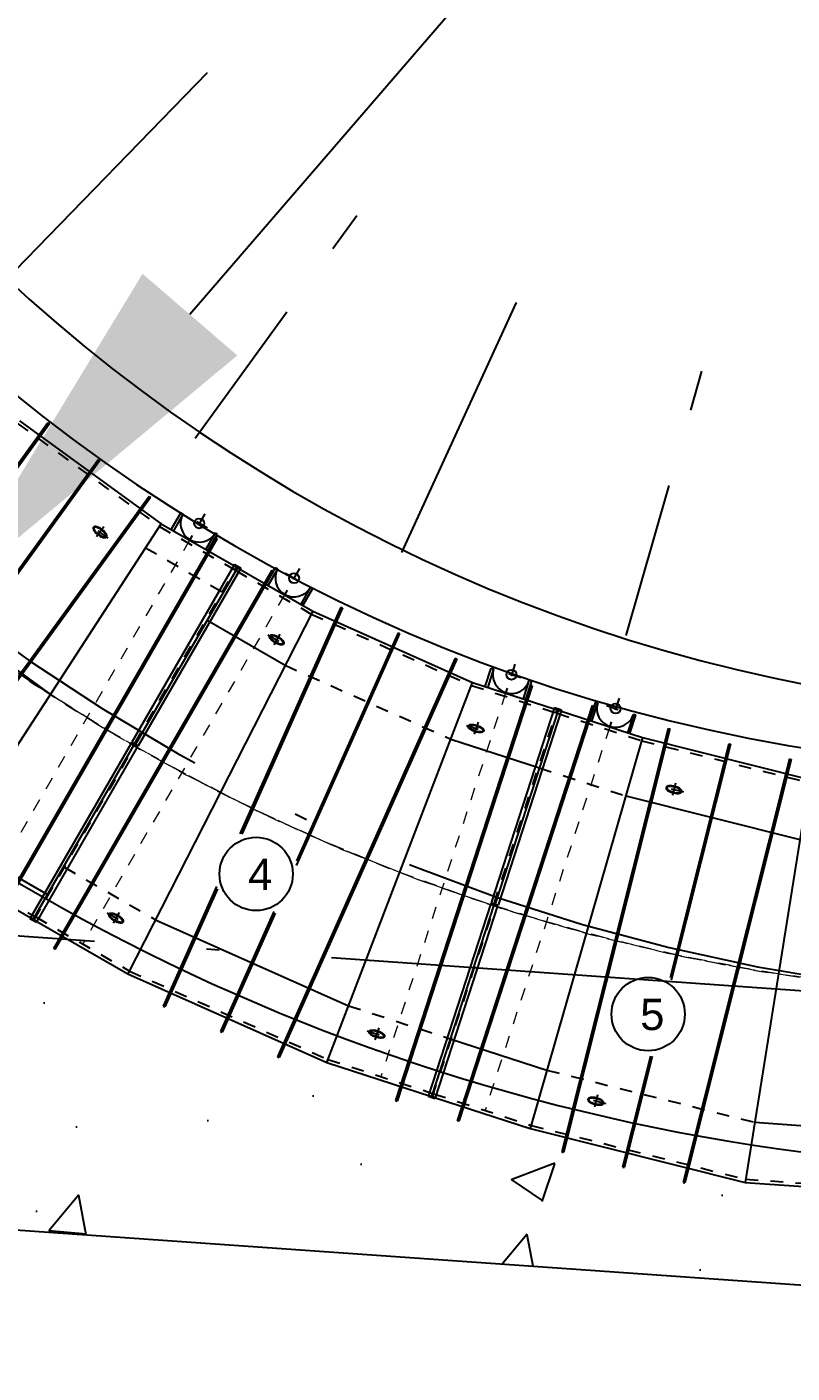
# Model space of a CAD drawing. Header units: inches. Extents: x 444671 to 463716, y 1783086 to 1794968.
# Drawn here: x 456446.76 to 456452.88, y 1787339.65 to 1787350.41 of the extents above; entities that cross this region are included whole.
import ezdxf

# ---------------------------------------------------------------- set-up
doc = ezdxf.new("R2010")
doc.units = ezdxf.units.IN
doc.header["$MEASUREMENT"] = 0
for name, pattern in [('ACAD_ISO04W100', [30, 24, -3, 0, -3]), ('CENTER', [2, 1.25, -0.25, 0.25, -0.25]), ('DASHED2', [9.525, 6.35, -3.175]), ('HIDDEN', [0.375, 0.25, -0.125])]:
    doc.linetypes.add(name, pattern=pattern)
for name, color, linetype in [('1', 1, 'CENTER'), ('4', 4, 'Continuous'), ('Bao', 137, 'Continuous'), ('Cam KT', 140, 'Continuous'), ('chinh', 7, 'Continuous'), ('CONGTRINH', 2, 'Continuous'), ('CTTRINH', 4, 'Continuous'), ('Dong', 252, 'HIDDEN'), ('KHUAT', 8, 'DASHED2'), ('Text', 3, 'Continuous'), ('Tim', 1, 'ACAD_ISO04W100')]:
    doc.layers.add(name, color=color, linetype=linetype)
doc.layers.add('manh', color=128, linetype='Continuous', lineweight=15)
doc.layers.add('Texdoi', color=40, linetype='Continuous', lineweight=15)
doc.styles.add('Arial', font='arial.ttf')
doc.styles.add('VNARIAL', font='')
doc.styles.get('VNARIAL').set_extended_font_data('.VnArial')
doc.linetypes.add('NEN_DA1', pattern='A,1.5,-0.15,["Y",Standard,S=0.2,R=0,X=-0.15,Y=-0.2],-0.005', length=1.655)
doc.dimstyles.new('kt2000', dxfattribs={"dimscale": 0, "dimtxt": 4, "dimasz": 3, "dimexe": 2.5, "dimexo": 0, "dimgap": 1.3, "dimtad": 1, "dimzin": 0, "dimdsep": 46, "dimtxsty": 'VNARIAL', "dimblk1": 'OBLIQUE', "dimblk2": 'OBLIQUE', "dimsah": 1, "dimcen": 0.8, "dimdle": 2.5, "dimclrd": 256, "dimclre": 256, "dimclrt": 256, "dimaunit": 1, "dimadec": 1, "dimazin": 0, "dimtfac": 1, "dimtofl": 0, "dimtmove": 1, "dimatfit": 3, "dimfxl": 0, "dimtolj": 1, "dimtzin": 0, "dimarcsym": 0})

# ---------------------------------------------------------------- blocks, each defined once
blk = doc.blocks.new('*D100')
at = {"layer": 'Defpoints', "color": 0, "transparency": 16777216}
for p in [(456455.895, 1787357.202), (456446.102, 1787345.839)]:
    blk.add_point(p, dxfattribs=at)
at = {"layer": 'Text', "lineweight": -2, "transparency": 16777216}
blk.add_line((456463.034, 1787365.484), (456448.061, 1787348.112), dxfattribs=at)
at = {"layer": 'Text', "transparency": 16777216}
blk.add_solid([(456447.682, 1787348.438), (456448.44, 1787347.785), (456446.102, 1787345.839)], dxfattribs=at)
at = {"layer": 'Text', "transparency": 16777216, "insert": (456453.995, 1787360.116), "char_height": 4, "attachment_point": 5, "rotation": 49.2425, "style": 'VNARIAL'}
blk.add_mtext('\\A1;R15.00', dxfattribs=at)
blk = doc.blocks.new('_Oblique')
at = {"color": 0, "linetype": 'ByBlock', "lineweight": -2}
blk.add_line((-0.5, -0.5), (0.5, 0.5), dxfattribs=at)
blk = doc.blocks.new('A$C491C4D06')
at = {"layer": '1', "ltscale": 2}
for p, q in [((-1652637.1, 241162.9), (-1652757.9, 240953.6)), ((-1652613.6, 241048.1), (-1652748.2, 241125.8)), ((-1653409.3, 240969.4), (-1653540.3, 241064.5)), ((-1653444.1, 241059.2), (-1653505.5, 240974.7)), ((-1651878.4, 240724.9), (-1651999.3, 240515.6)), ((-1651989.6, 240687.8), (-1651855, 240610.1)), ((-1651989.6, 240687.8), (-1651855, 240610.1)), ((-1651878.4, 240724.9), (-1651966.1, 240573)), ((-1652131.3, 240196.1), (-1651991.1, 240115.1)), ((-1652035.3, 240200.9), (-1652087.6, 240110.5)), ((-1650156.1, 239959.7), (-1650230.8, 239729.9)), ((-1650156.1, 239959.7), (-1650210.3, 239793)), ((-1650109.3, 239852.3), (-1650257.1, 239900.4)), ((-1650109.3, 239852.3), (-1650257.1, 239900.4)), ((-1649424, 239629.7), (-1649276.2, 239581.7)), ((-1649323, 239689), (-1649397.7, 239459.2)), ((-1650450.9, 239496), (-1650483.1, 239396.6)), ((-1650544, 239471.3), (-1650390, 239421.3)), ((-1648805.3, 238937.8), (-1648962.3, 238977.2)), ((-1648871.1, 239008.1), (-1648896.5, 238906.9)), ((-1653416.2, 237970.6), (-1653276, 237889.7)), ((-1653320.2, 237975.5), (-1653372.4, 237885.1)), ((-1651337.4, 237027.2), (-1651183.4, 236977.1)), ((-1651244.2, 237051.8), (-1651276.5, 236952.5)), ((-1649429.8, 236445.1), (-1649586.8, 236484.5)), ((-1649495.3, 236515.4), (-1649520.7, 236414.1))]:
    blk.add_line(p, q, dxfattribs=at)
at = {"layer": 'Bao', "ltscale": 0.2}
for p, q in [((-1653890.5, 241890.9), (-1655006.5, 240354.8)), ((-1653879.1, 241882.7), (-1654990.2, 240353.4)), ((-1654117, 241907.2), (-1652984.7, 241084.5)), ((-1653890.5, 241890.9), (-1653879.1, 241882.7)), ((-1653486, 241597), (-1655538.5, 238771.9)), ((-1653474.6, 241588.8), (-1655527.2, 238763.7)), ((-1653486, 241597), (-1653474.6, 241588.8)), ((-1653081.4, 241303.1), (-1655134, 238478)), ((-1653070.1, 241294.9), (-1655122.7, 238469.8)), ((-1653081.4, 241303.1), (-1653070.1, 241294.9)), ((-1652905.1, 241038.6), (-1652828.1, 241171.9)), ((-1652810.8, 241161.9), (-1652887.8, 241028.6)), ((-1652828.1, 241171.9), (-1652810.8, 241161.9)), ((-1652984.7, 241084.5), (-1652404.6, 240749.6)), ((-1652628, 240878.6), (-1652551, 241011.9)), ((-1652610.7, 240868.6), (-1652533.7, 241001.9)), ((-1652533.7, 241001.9), (-1652551, 241011.9)), ((-1652550.7, 240972.5), (-1654296.7, 237948.3)), ((-1652538.6, 240965.5), (-1654284.6, 237941.3)), ((-1652538.6, 240965.5), (-1652550.7, 240972.5)), ((-1652538.6, 240965.5), (-1652550.7, 240972.5)), ((-1653844.6, 237687.3), (-1652098.6, 240711.5)), ((-1653832.5, 237680.3), (-1652086.5, 240704.5)), ((-1652399.6, 240758.2), (-1653220, 239337.3)), ((-1652375.1, 240732.6), (-1653193.6, 239315)), ((-1652347.6, 240728.2), (-1653168, 239307.3)), ((-1652399.6, 240758.2), (-1652347.6, 240728.2)), ((-1652375.1, 240732.6), (-1651772.5, 240384.7)), ((-1652146.5, 240600.6), (-1652069.5, 240733.9)), ((-1652146.5, 240600.6), (-1652069.5, 240733.9)), ((-1652129.2, 240590.6), (-1652052.2, 240723.9)), ((-1652129.2, 240590.6), (-1652052.2, 240723.9)), ((-1652098.6, 240711.5), (-1652086.5, 240704.5)), ((-1652098.6, 240711.5), (-1652086.5, 240704.5)), ((-1652069.5, 240733.9), (-1652052.2, 240723.9)), ((-1652069.5, 240733.9), (-1652052.2, 240723.9)), ((-1655141.7, 240641.8), (-1653871.5, 239718.9)), ((-1651792.4, 240573.9), (-1651869.4, 240440.6)), ((-1651792.4, 240573.9), (-1651869.4, 240440.6)), ((-1651852, 240430.6), (-1651775, 240563.9)), ((-1651852, 240430.6), (-1651775, 240563.9)), ((-1651775, 240563.9), (-1651792.4, 240573.9)), ((-1651775, 240563.9), (-1651792.4, 240573.9)), ((-1651547.6, 240415.9), (-1652354.9, 238602.6)), ((-1651534.8, 240410.2), (-1652340.5, 238600.5)), ((-1651772.5, 240384.7), (-1650493.9, 239815.4)), ((-1651547.6, 240415.9), (-1651534.8, 240410.2)), ((-1652617.8, 240312.2), (-1651993.2, 239951.5)), ((-1651078, 240206.8), (-1651904.9, 238349.5)), ((-1651090.8, 240212.5), (-1651903.5, 238387)), ((-1651090.8, 240212.5), (-1651078, 240206.8)), ((-1650634, 240009.1), (-1652054.3, 236819)), ((-1650621.2, 240003.4), (-1652041.6, 236813.3)), ((-1650634, 240009.1), (-1650621.2, 240003.4)), ((-1650392.5, 239782.4), (-1650344.9, 239928.9)), ((-1650392.5, 239782.4), (-1650344.9, 239928.9)), ((-1650325.9, 239922.7), (-1650373.5, 239776.2)), ((-1650325.9, 239922.7), (-1650373.5, 239776.2)), ((-1650344.9, 239928.9), (-1650325.9, 239922.7)), ((-1650344.9, 239928.9), (-1650325.9, 239922.7)), ((-1650493.9, 239815.4), (-1649842.8, 239603.8)), ((-1650088.2, 239683.5), (-1650040.6, 239830)), ((-1650088.2, 239683.5), (-1650040.6, 239830)), ((-1650069.1, 239677.4), (-1650021.5, 239823.8)), ((-1650069.1, 239677.4), (-1650021.5, 239823.8)), ((-1650021.5, 239823.8), (-1650040.6, 239830)), ((-1650021.5, 239823.8), (-1650040.6, 239830)), ((-1650032.1, 239791.5), (-1651111.1, 236470.4)), ((-1650018.7, 239787.2), (-1651097.8, 236466.1)), ((-1650032.1, 239791.5), (-1650018.7, 239787.2)), ((-1650018.7, 239787.2), (-1650032.1, 239791.5)), ((-1650018.7, 239787.2), (-1650032.1, 239791.5)), ((-1650614.7, 236309.1), (-1649535.6, 239630.2)), ((-1650601.4, 236304.8), (-1649522.3, 239625.9)), ((-1649839.7, 239613.3), (-1650346.8, 238052.8)), ((-1649810.4, 239593.3), (-1650316.3, 238036.5)), ((-1649782.7, 239594.8), (-1650289.7, 238034.3)), ((-1649839.7, 239613.3), (-1649782.7, 239594.8)), ((-1649810.4, 239593.3), (-1649134.6, 239373.7)), ((-1649511.8, 239658.2), (-1649559.4, 239511.7)), ((-1649540.3, 239505.5), (-1649492.8, 239652)), ((-1649535.6, 239630.2), (-1649522.3, 239625.9)), ((-1649511.8, 239658.2), (-1649492.8, 239652)), ((-1649207.4, 239559.3), (-1649255, 239412.8)), ((-1649236, 239406.7), (-1649188.4, 239553.1)), ((-1649188.4, 239553.1), (-1649207.4, 239559.3)), ((-1648930.3, 239446.2), (-1649779.8, 236059.1)), ((-1648916.7, 239442.8), (-1649766.2, 236055.7)), ((-1649134.6, 239373.7), (-1647800.8, 239039.2)), ((-1648930.3, 239446.2), (-1648916.7, 239442.8)), ((-1653223, 239332), (-1654035.6, 237924.6)), ((-1653197.5, 239324.2), (-1654008.1, 237920.3)), ((-1653983.6, 237894.6), (-1653171.1, 239302)), ((-1653171.1, 239302), (-1653223, 239332)), ((-1653220, 239337.3), (-1653168, 239307.2)), ((-1650668.1, 239361.6), (-1649968.1, 239134.1)), ((-1648445.3, 239324.6), (-1648914.9, 237452.4)), ((-1648431.7, 239321.1), (-1648905.3, 237433.1)), ((-1648445.3, 239324.6), (-1648431.7, 239321.1)), ((-1647960.3, 239202.9), (-1648809.8, 235815.8)), ((-1647946.8, 239199.5), (-1648796.2, 235812.4)), ((-1647960.3, 239202.9), (-1647946.8, 239199.5)), ((-1649268.8, 238906.9), (-1647877.4, 238557.9)), ((-1654633.3, 238545.8), (-1653893.5, 238118.7)), ((-1654758.3, 238353.4), (-1654008.1, 237920.3)), ((-1652542.1, 238182.2), (-1652967.9, 237225.8)), ((-1652535, 238163.5), (-1652955.1, 237220.1)), ((-1652083.3, 237983.3), (-1652511.1, 237022.4)), ((-1652074.1, 237969.6), (-1652498.3, 237016.7)), ((-1650348.6, 238047), (-1650850.8, 236501.5)), ((-1650322, 238044.8), (-1650823, 236502.9)), ((-1650793.7, 236482.9), (-1650291.5, 238028.5)), ((-1650291.5, 238028.5), (-1650348.6, 238047)), ((-1650346.8, 238052.8), (-1650289.7, 238034.3)), ((-1653983.6, 237894.6), (-1654035.6, 237924.6)), ((-1653978.6, 237903.3), (-1653250.9, 237483.1)), ((-1653030.2, 237916.2), (-1651486.7, 237229)), ((-1653832.5, 237680.3), (-1653844.6, 237687.3)), ((-1653832.5, 237680.3), (-1653844.6, 237687.3)), ((-1653250.9, 237483.1), (-1651660.9, 236775.2)), ((-1652967.9, 237225.8), (-1652955.1, 237220.1)), ((-1652511.1, 237022.4), (-1652498.3, 237016.7)), ((-1650665.4, 236962.1), (-1649899.5, 236713.3)), ((-1652054.3, 236819), (-1652041.6, 236813.3)), ((-1649072.1, 236825.6), (-1649294.8, 235937.5)), ((-1649058.3, 236823), (-1649281.2, 235934)), ((-1651660.9, 236775.2), (-1650823, 236502.9)), ((-1651111.1, 236470.4), (-1651097.8, 236466.1)), ((-1651097.8, 236466.1), (-1651111.1, 236470.4)), ((-1651097.8, 236466.1), (-1651111.1, 236470.4)), ((-1650793.7, 236482.9), (-1650850.8, 236501.5)), ((-1650790.6, 236492.4), (-1650033.7, 236246.5)), ((-1650601.4, 236304.8), (-1650614.7, 236309.1)), ((-1650033.7, 236246.5), (-1648313.9, 235815.2)), ((-1648237.3, 236296.4), (-1646829, 236197.8)), ((-1649779.8, 236059.1), (-1649766.2, 236055.7)), ((-1649294.8, 235937.5), (-1649281.2, 235934)), ((-1648809.8, 235815.8), (-1648796.2, 235812.4)), ((-1648313.9, 235815.2), (-1646862.9, 235713.6))]:
    blk.add_line(p, q, dxfattribs=at)
for centre, radius in [((-1652680.9, 241086.9), 40), ((-1651922.3, 240648.9), 40), ((-1651922.3, 240648.9), 40), ((-1650183.2, 239876.4), 40), ((-1650183.2, 239876.4), 40), ((-1649350.1, 239605.7), 40), ((-1652225.6, 238282.6), 293.1), ((-1649090.1, 237161.6), 293.1)]:
    blk.add_circle(centre, radius, dxfattribs=at)
for centre, start, end in [((-1652680.9, 241086.9), 330, 150), ((-1651922.3, 240648.9), 330, 150), ((-1651922.3, 240648.9), 330, 150), ((-1650183.2, 239876.4), 342, 162), ((-1650183.2, 239876.4), 342, 162), ((-1649350.1, 239605.7), 342.00015, 162.00015)]:
    blk.add_arc(centre, 150, start, end, dxfattribs=at)
at = {"layer": 'Bao', "ltscale": 0.2, "extrusion": (0, 0, -1)}
for centre, major_axis in [((-1653474.8, 241017), (-48.2, 35)), ((-1648883.8, 238957.5), (-57.8, 14.5)), ((-1649508.9, 236465), (-57.8, 14.5))]:
    blk.add_ellipse(centre, major_axis=major_axis, ratio=0.3555682, dxfattribs=at)
at = {"layer": 'Bao', "ltscale": 0.2}
for centre, major_axis in [((-1652060.6, 240155.3), (51.6, -29.8)), ((-1650467, 239446.3), (56.6, -18.4)), ((-1653345.5, 237929.9), (51.6, -29.8)), ((-1651260.4, 237002.2), (56.6, -18.4))]:
    blk.add_ellipse(centre, major_axis=major_axis, ratio=0.3555682, dxfattribs=at)
for points in [[(-1653527, 241054.9), (-1653526.3, 241055.8), (-1653525.6, 241056.6), (-1653523.8, 241058), (-1653522.9, 241058.6), (-1653520.9, 241059.6), (-1653519.8, 241059.9), (-1653517.7, 241060.5), (-1653516.5, 241060.7), (-1653513.1, 241061), (-1653510.6, 241061), (-1653505.4, 241060.3), (-1653502.7, 241059.8), (-1653497, 241058.2), (-1653494, 241057.2), (-1653487.9, 241054.7), (-1653484.7, 241053.3), (-1653476.4, 241049.2), (-1653471.2, 241046.2), (-1653461, 241039.5), (-1653456.1, 241035.8), (-1653446.7, 241028.1), (-1653442.3, 241024.1), (-1653435.2, 241016.7), (-1653432.3, 241013.3), (-1653427.4, 241006.7), (-1653425.3, 241003.5), (-1653422.6, 240998.2), (-1653421.7, 240996.2), (-1653420.6, 240992.4), (-1653420.2, 240990.8), (-1653420, 240987.8), (-1653420, 240986.5), (-1653420.3, 240983.9), (-1653420.6, 240982.6), (-1653421.6, 240980.4), (-1653422.2, 240979.4), (-1653423.6, 240977.7), (-1653424.4, 240977), (-1653426.1, 240975.6), (-1653427.1, 240975.1), (-1653429.1, 240974.2), (-1653430.1, 240973.9), (-1653432.3, 240973.4), (-1653433.4, 240973.2), (-1653436.9, 240972.9), (-1653439.5, 240973), (-1653444.8, 240973.7), (-1653447.6, 240974.3), (-1653453.5, 240976), (-1653456.6, 240977.1), (-1653462.9, 240979.7), (-1653466.1, 240981.2), (-1653474.6, 240985.6), (-1653479.8, 240988.7), (-1653490.1, 240995.6), (-1653495.2, 240999.4), (-1653504.5, 241007.3), (-1653508.9, 241011.4), (-1653515.7, 241018.8), (-1653518.4, 241022.1), (-1653523, 241028.5), (-1653524.9, 241031.6), (-1653527.4, 241036.7), (-1653528.1, 241038.7), (-1653529.1, 241042.3), (-1653529.4, 241043.9), (-1653529.6, 241046.8), (-1653529.5, 241048), (-1653529.1, 241050.6), (-1653528.7, 241051.8), (-1653527.8, 241053.6), (-1653527.5, 241054.3), (-1653527, 241054.9)], [(-1652004.7, 240123), (-1652004.2, 240124), (-1652003.7, 240125), (-1652003.2, 240127.2), (-1652003, 240128.3), (-1652003, 240130.5), (-1652003, 240131.6), (-1652003.4, 240133.8), (-1652003.7, 240134.9), (-1652004.8, 240138.2), (-1652005.9, 240140.4), (-1652008.5, 240144.9), (-1652010.2, 240147.2), (-1652013.9, 240151.7), (-1652016.1, 240154.1), (-1652020.8, 240158.7), (-1652023.4, 240161), (-1652030.6, 240166.9), (-1652035.4, 240170.4), (-1652045.6, 240177), (-1652051, 240180), (-1652061.9, 240185.5), (-1652067.3, 240187.8), (-1652077, 240191.3), (-1652081.2, 240192.6), (-1652089.3, 240194.4), (-1652093.1, 240195), (-1652099, 240195.3), (-1652101.2, 240195.3), (-1652105.1, 240194.8), (-1652106.8, 240194.4), (-1652109.6, 240193.5), (-1652110.8, 240192.9), (-1652113, 240191.6), (-1652114, 240190.8), (-1652115.7, 240189), (-1652116.3, 240188.1), (-1652117.3, 240186.1), (-1652117.7, 240185.1), (-1652118.2, 240182.9), (-1652118.3, 240181.8), (-1652118.3, 240179.6), (-1652118.2, 240178.5), (-1652117.8, 240176.4), (-1652117.5, 240175.3), (-1652116.3, 240171.9), (-1652115.2, 240169.7), (-1652112.3, 240165.1), (-1652110.6, 240162.8), (-1652106.7, 240158.1), (-1652104.4, 240155.7), (-1652099.5, 240151), (-1652096.8, 240148.7), (-1652089.4, 240142.7), (-1652084.4, 240139.2), (-1652073.9, 240132.6), (-1652068.4, 240129.5), (-1652057.3, 240124.2), (-1652051.8, 240121.9), (-1652042.3, 240118.6), (-1652038.2, 240117.5), (-1652030.5, 240115.9), (-1652026.9, 240115.4), (-1652021.2, 240115.3), (-1652019.1, 240115.4), (-1652015.4, 240115.9), (-1652013.8, 240116.3), (-1652011.1, 240117.3), (-1652010, 240117.9), (-1652007.9, 240119.3), (-1652006.9, 240120.1), (-1652005.6, 240121.7), (-1652005.1, 240122.3), (-1652004.7, 240123)], [(-1650405.6, 239426.4), (-1650405.3, 239427.4), (-1650405.1, 239428.5), (-1650404.9, 239430.7), (-1650405, 239431.9), (-1650405.4, 239434), (-1650405.7, 239435.1), (-1650406.6, 239437.2), (-1650407.1, 239438.2), (-1650408.8, 239441.2), (-1650410.3, 239443.2), (-1650413.9, 239447), (-1650416, 239448.9), (-1650420.6, 239452.6), (-1650423.2, 239454.4), (-1650428.7, 239457.9), (-1650431.8, 239459.6), (-1650440, 239463.9), (-1650445.5, 239466.3), (-1650456.9, 239470.6), (-1650462.8, 239472.5), (-1650474.5, 239475.6), (-1650480.3, 239476.7), (-1650490.5, 239478.2), (-1650494.9, 239478.5), (-1650503.2, 239478.6), (-1650507, 239478.4), (-1650512.8, 239477.5), (-1650515, 239477), (-1650518.7, 239475.7), (-1650520.3, 239475), (-1650522.8, 239473.5), (-1650523.9, 239472.7), (-1650525.8, 239470.9), (-1650526.6, 239469.9), (-1650527.8, 239467.8), (-1650528.3, 239466.8), (-1650528.9, 239464.7), (-1650529, 239463.6), (-1650529, 239461.4), (-1650528.9, 239460.3), (-1650528.5, 239458.1), (-1650528.1, 239457.1), (-1650527.3, 239455), (-1650526.7, 239454), (-1650524.9, 239451), (-1650523.3, 239449), (-1650519.6, 239445.1), (-1650517.5, 239443.2), (-1650512.6, 239439.5), (-1650509.9, 239437.6), (-1650504.1, 239434), (-1650501, 239432.3), (-1650492.5, 239428), (-1650486.9, 239425.6), (-1650475.2, 239421.3), (-1650469.2, 239419.5), (-1650457.3, 239416.6), (-1650451.4, 239415.5), (-1650441.4, 239414.3), (-1650437.2, 239414), (-1650429.3, 239414), (-1650425.7, 239414.3), (-1650420.1, 239415.3), (-1650418.1, 239415.9), (-1650414.6, 239417.2), (-1650413.1, 239417.9), (-1650410.7, 239419.5), (-1650409.7, 239420.3), (-1650407.9, 239422.1), (-1650407.1, 239423.1), (-1650406.2, 239424.9), (-1650405.8, 239425.6), (-1650405.6, 239426.4)], [(-1648946.4, 238973.2), (-1648946.1, 238974.3), (-1648945.7, 238975.3), (-1648944.6, 238977.3), (-1648944, 238978.2), (-1648942.5, 238979.8), (-1648941.6, 238980.5), (-1648939.8, 238981.9), (-1648938.9, 238982.5), (-1648935.8, 238984.1), (-1648933.5, 238984.9), (-1648928.4, 238986.3), (-1648925.7, 238986.8), (-1648919.8, 238987.4), (-1648916.6, 238987.6), (-1648910, 238987.6), (-1648906.6, 238987.5), (-1648897.3, 238986.7), (-1648891.4, 238985.9), (-1648879.5, 238983.5), (-1648873.5, 238982), (-1648861.9, 238978.3), (-1648856.3, 238976.2), (-1648847, 238972), (-1648843, 238970), (-1648836, 238965.7), (-1648832.9, 238963.5), (-1648828.4, 238959.6), (-1648826.8, 238958), (-1648824.3, 238955), (-1648823.4, 238953.5), (-1648822, 238950.9), (-1648821.6, 238949.7), (-1648820.9, 238947.1), (-1648820.7, 238945.8), (-1648820.8, 238943.4), (-1648821, 238942.3), (-1648821.6, 238940.2), (-1648822.1, 238939.2), (-1648823.2, 238937.3), (-1648823.9, 238936.5), (-1648825.4, 238934.9), (-1648826.3, 238934.2), (-1648828.1, 238932.9), (-1648829.1, 238932.3), (-1648832.2, 238930.7), (-1648834.6, 238929.9), (-1648839.8, 238928.6), (-1648842.7, 238928.1), (-1648848.8, 238927.5), (-1648852, 238927.3), (-1648858.8, 238927.4), (-1648862.4, 238927.6), (-1648871.9, 238928.5), (-1648877.9, 238929.4), (-1648890.1, 238932), (-1648896.1, 238933.6), (-1648907.8, 238937.4), (-1648913.3, 238939.6), (-1648922.5, 238943.9), (-1648926.2, 238946), (-1648932.8, 238950.2), (-1648935.8, 238952.4), (-1648939.9, 238956.2), (-1648941.4, 238957.7), (-1648943.7, 238960.7), (-1648944.5, 238962.1), (-1648945.8, 238964.7), (-1648946.2, 238965.9), (-1648946.7, 238968.4), (-1648946.8, 238969.6), (-1648946.7, 238971.7), (-1648946.6, 238972.5), (-1648946.4, 238973.2)], [(-1653289.6, 237897.6), (-1653289, 237898.6), (-1653288.6, 237899.6), (-1653288, 237901.7), (-1653287.9, 237902.9), (-1653287.8, 237905.1), (-1653287.9, 237906.2), (-1653288.3, 237908.4), (-1653288.5, 237909.5), (-1653289.6, 237912.8), (-1653290.7, 237915), (-1653293.4, 237919.5), (-1653295, 237921.8), (-1653298.8, 237926.3), (-1653300.9, 237928.6), (-1653305.6, 237933.3), (-1653308.2, 237935.6), (-1653315.4, 237941.5), (-1653320.3, 237945), (-1653330.5, 237951.6), (-1653335.9, 237954.6), (-1653346.7, 237960.1), (-1653352.2, 237962.4), (-1653361.8, 237965.9), (-1653366.1, 237967.2), (-1653374.1, 237969), (-1653377.9, 237969.6), (-1653383.8, 237969.9), (-1653386.1, 237969.9), (-1653389.9, 237969.4), (-1653391.6, 237969), (-1653394.4, 237968.1), (-1653395.6, 237967.5), (-1653397.9, 237966.2), (-1653398.9, 237965.3), (-1653400.5, 237963.6), (-1653401.1, 237962.7), (-1653402.2, 237960.7), (-1653402.5, 237959.6), (-1653403, 237957.5), (-1653403.1, 237956.4), (-1653403.1, 237954.2), (-1653403, 237953.1), (-1653402.6, 237950.9), (-1653402.3, 237949.8), (-1653401.1, 237946.5), (-1653400, 237944.3), (-1653397.2, 237939.7), (-1653395.5, 237937.4), (-1653391.5, 237932.7), (-1653389.3, 237930.3), (-1653384.3, 237925.6), (-1653381.6, 237923.2), (-1653374.2, 237917.3), (-1653369.2, 237913.7), (-1653358.7, 237907.2), (-1653353.2, 237904.1), (-1653342.2, 237898.8), (-1653336.7, 237896.5), (-1653327.1, 237893.2), (-1653323, 237892.1), (-1653315.3, 237890.5), (-1653311.7, 237890), (-1653306.1, 237889.9), (-1653303.9, 237890), (-1653300.2, 237890.5), (-1653298.7, 237890.9), (-1653296, 237891.9), (-1653294.8, 237892.5), (-1653292.7, 237893.9), (-1653291.7, 237894.7), (-1653290.4, 237896.3), (-1653290, 237896.9), (-1653289.6, 237897.6)], [(-1651199, 236982.2), (-1651198.6, 236983.3), (-1651198.4, 236984.4), (-1651198.3, 236986.6), (-1651198.4, 236987.7), (-1651198.8, 236989.9), (-1651199.1, 236991), (-1651199.9, 236993), (-1651200.4, 236994.1), (-1651202.2, 236997.1), (-1651203.7, 236999), (-1651207.3, 237002.8), (-1651209.3, 237004.7), (-1651214, 237008.4), (-1651216.5, 237010.2), (-1651222.1, 237013.8), (-1651225.1, 237015.5), (-1651233.4, 237019.7), (-1651238.8, 237022.2), (-1651250.2, 237026.5), (-1651256.1, 237028.4), (-1651267.9, 237031.4), (-1651273.7, 237032.6), (-1651283.9, 237034), (-1651288.3, 237034.4), (-1651296.5, 237034.5), (-1651300.4, 237034.3), (-1651306.2, 237033.4), (-1651308.4, 237032.8), (-1651312.1, 237031.6), (-1651313.6, 237030.9), (-1651316.2, 237029.3), (-1651317.3, 237028.6), (-1651319.2, 237026.8), (-1651320, 237025.7), (-1651321.2, 237023.7), (-1651321.6, 237022.6), (-1651322.2, 237020.5), (-1651322.4, 237019.4), (-1651322.4, 237017.2), (-1651322.3, 237016.1), (-1651321.8, 237014), (-1651321.5, 237012.9), (-1651320.6, 237010.9), (-1651320.1, 237009.9), (-1651318.3, 237006.9), (-1651316.7, 237004.9), (-1651313, 237001), (-1651310.8, 236999.1), (-1651306, 236995.3), (-1651303.3, 236993.5), (-1651297.5, 236989.9), (-1651294.4, 236988.1), (-1651285.9, 236983.9), (-1651280.2, 236981.4), (-1651268.6, 236977.2), (-1651262.6, 236975.3), (-1651250.7, 236972.4), (-1651244.8, 236971.3), (-1651234.8, 236970.1), (-1651230.6, 236969.9), (-1651222.7, 236969.9), (-1651219, 236970.2), (-1651213.5, 236971.2), (-1651211.4, 236971.8), (-1651207.9, 236973.1), (-1651206.5, 236973.8), (-1651204.1, 236975.3), (-1651203.1, 236976.1), (-1651201.3, 236977.9), (-1651200.5, 236979), (-1651199.5, 236980.8), (-1651199.2, 236981.5), (-1651199, 236982.2)], [(-1649571.5, 236480.7), (-1649571.3, 236481.8), (-1649570.8, 236482.8), (-1649569.8, 236484.8), (-1649569.1, 236485.7), (-1649567.6, 236487.3), (-1649566.8, 236488), (-1649565, 236489.4), (-1649564, 236490), (-1649560.9, 236491.6), (-1649558.6, 236492.4), (-1649553.6, 236493.8), (-1649550.8, 236494.3), (-1649544.9, 236495), (-1649541.8, 236495.1), (-1649535.2, 236495.2), (-1649531.7, 236495), (-1649522.5, 236494.3), (-1649516.5, 236493.4), (-1649504.6, 236491), (-1649498.6, 236489.5), (-1649487, 236485.8), (-1649481.4, 236483.7), (-1649472.1, 236479.5), (-1649468.2, 236477.5), (-1649461.1, 236473.2), (-1649458, 236471), (-1649453.5, 236467.1), (-1649451.9, 236465.5), (-1649449.5, 236462.5), (-1649448.5, 236461.1), (-1649447.2, 236458.4), (-1649446.7, 236457.2), (-1649446, 236454.6), (-1649445.9, 236453.3), (-1649445.9, 236450.9), (-1649446.1, 236449.8), (-1649446.7, 236447.7), (-1649447.2, 236446.7), (-1649448.3, 236444.8), (-1649449, 236444), (-1649450.5, 236442.4), (-1649451.4, 236441.7), (-1649453.2, 236440.4), (-1649454.2, 236439.8), (-1649457.3, 236438.2), (-1649459.7, 236437.4), (-1649464.9, 236436.1), (-1649467.8, 236435.6), (-1649473.9, 236435), (-1649477.1, 236434.8), (-1649484, 236434.9), (-1649487.5, 236435.1), (-1649497, 236436), (-1649503.1, 236436.9), (-1649515.2, 236439.5), (-1649521.3, 236441.1), (-1649532.9, 236445), (-1649538.5, 236447.2), (-1649547.6, 236451.4), (-1649551.3, 236453.5), (-1649558, 236457.7), (-1649560.9, 236459.9), (-1649565.1, 236463.7), (-1649566.5, 236465.2), (-1649568.8, 236468.2), (-1649569.6, 236469.6), (-1649570.9, 236472.2), (-1649571.3, 236473.4), (-1649571.8, 236475.9), (-1649572, 236477.2), (-1649571.8, 236479.2), (-1649571.7, 236480), (-1649571.5, 236480.7)]]:
    blk.add_open_spline(points, degree=3, knots=[0, 0, 0, 0, 0.0950659, 0.0950659, 0.1901318, 0.1901318, 0.2851978, 0.2851978, 0.3802637, 0.3802637, 0.5693488, 0.5693488, 0.7584338, 0.7584338, 0.9475189, 0.9475189, 1.136604, 1.136604, 1.4364944, 1.4364944, 1.7363847, 1.7363847, 2.036275, 2.036275, 2.2837087, 2.2837087, 2.5311423, 2.5311423, 2.6996025, 2.6996025, 2.8392619, 2.8392619, 2.9512364, 2.9512364, 3.0632109, 3.0632109, 3.1571769, 3.1571769, 3.2511428, 3.2511428, 3.3451088, 3.3451088, 3.4390748, 3.4390748, 3.5330407, 3.5330407, 3.7260495, 3.7260495, 3.9190583, 3.9190583, 4.1120671, 4.1120671, 4.3050759, 4.3050759, 4.609588, 4.609588, 4.9141002, 4.9141002, 5.2186124, 5.2186124, 5.4600652, 5.4600652, 5.701518, 5.701518, 5.8645583, 5.8645583, 5.9993438, 5.9993438, 6.1084178, 6.1084178, 6.2174918, 6.2174918, 6.2831853, 6.2831853, 6.2831853, 6.2831853], dxfattribs=at)
at = {"layer": 'chinh', "ltscale": 0.2}
for p, q in [((-1654758.3, 238353.4), (-1652984.7, 241084.5)), ((-1651772.5, 240384.7), (-1653250.9, 237483.1)), ((-1651660.9, 236775.2), (-1650493.9, 239815.4)), ((-1649134.6, 239373.7), (-1650033.7, 236246.5)), ((-1647800.8, 239039.2), (-1648313.9, 235815.2))]:
    blk.add_line(p, q, dxfattribs=at)
at = {"layer": 'KHUAT', "ltscale": 0.2}
for p, q in [((-1654133.4, 241886.9), (-1652998.8, 241062.6)), ((-1652998.8, 241062.6), (-1652395.1, 240714.1)), ((-1653109.6, 240892.1), (-1652496.6, 240538.2)), ((-1653197.5, 239324.2), (-1652382.1, 240736.6)), ((-1652404.6, 240749.6), (-1652365.6, 240727.1)), ((-1652388.1, 240710.1), (-1651784.3, 240361.5)), ((-1652365.6, 240727.1), (-1652348.6, 240726.5)), ((-1651784.3, 240361.5), (-1650503.2, 239791.1)), ((-1651993.2, 239951.5), (-1650668.1, 239361.6)), ((-1650503.2, 239791.1), (-1649826.1, 239571.1)), ((-1650322, 238044.8), (-1649818.1, 239595.8)), ((-1649842.8, 239603.8), (-1649800, 239589.9)), ((-1649800, 239589.9), (-1649783.3, 239592.9)), ((-1649818.5, 239568.6), (-1649141.8, 239348.7)), ((-1654001.1, 237916.3), (-1653193.6, 239315)), ((-1649141.8, 239348.7), (-1647804.9, 239013.4)), ((-1649960.5, 239131.6), (-1649268.8, 238906.9)), ((-1654744.1, 238375.2), (-1653995.1, 237942.8)), ((-1653758.4, 238336.7), (-1653030.2, 237916.2)), ((-1650815.4, 236500.5), (-1650316.3, 238036.5)), ((-1654017.6, 237925.8), (-1654034.6, 237926.3)), ((-1653978.6, 237903.3), (-1654017.6, 237925.8)), ((-1653988.1, 237938.8), (-1653239.1, 237506.3)), ((-1653239.1, 237506.3), (-1651651.6, 236799.5)), ((-1651486.7, 237229), (-1650673, 236964.6)), ((-1651651.6, 236799.5), (-1650814.9, 236527.7)), ((-1649899.5, 236713.3), (-1648237.3, 236296.4)), ((-1650833.4, 236506.3), (-1650850.2, 236503.4)), ((-1650790.6, 236492.4), (-1650833.4, 236506.3)), ((-1650807.3, 236525.2), (-1650026.5, 236271.5)), ((-1650026.5, 236271.5), (-1648309.8, 235840.9)), ((-1648309.8, 235840.9), (-1646861.1, 235739.5))]:
    blk.add_line(p, q, dxfattribs=at)
at = {"layer": 'manh', "color": 1, "linetype": 'CENTER', "ltscale": 0.05}
for p, q in [((-1652757.9, 240953.6), (-1654370.9, 238159.8)), ((-1651999.3, 240515.6), (-1653612.3, 237721.8)), ((-1650230.8, 239729.9), (-1651227.7, 236661.8)), ((-1649397.7, 239459.2), (-1650394.6, 236391.1))]:
    blk.add_line(p, q, dxfattribs=at)
for start, end in [(180, 193.09316), (190.74222, 205.50404), (202.82902, 217.13184), (226.82902, 241.13184), (239.13752, 252.8489), (251.36903, 265.9955)]:
    blk.add_arc((-1645701.9, 252299), 15000, start, end, dxfattribs=at)
at = {"layer": 'Bao', "ltscale": 0.2, "char_height": 250, "width": 474.741, "attachment_point": 1, "style": 'Arial'}
for s, insert in [('4', (-1652289.4, 238404.9)), ('5', (-1649154, 237283.9))]:
    blk.add_mtext(s, dxfattribs=dict(at, insert=insert))

msp = doc.modelspace()

# ---------------------------------------------------------------- hatches: boundary and pattern name
at = {"layer": 'Cam KT'}
h = msp.add_hatch(dxfattribs=at)
h.set_pattern_fill('BETONG', color=256, scale=0.5, style=0)
h.set_pattern_definition([(50, (446792.4938, 1787038.3548), (3.5863009, -0.3137607), [0.375, -4.125]), (355, (446792.4938, 1787038.3548), (-0.6937567, 3.7609607), [0.3, -3.3]), (100.4514, (446792.7927, 1787038.3286), (2.8925469, 3.4471977), [0.318701, -3.5057106]), (46.1842, (446792.494, 1787039.3548), (5.3362052, -0.827595), [0.5625, -6.1875]), (96.6356, (446792.9385, 1787039.286), (4.6733135, 4.8705894), [0.4780514, -5.258565]), (351.1842, (446792.494, 1787039.355), (4.6733097, 4.870593), [0.45, -4.95]), (21, (446792.9938, 1787039.1048), (2.9845353, -2.01309445), [0.375, -4.125]), (326, (446792.9938, 1787039.1048), (1.2165767, 3.6257502), [0.3, -3.3]), (71.4514, (446793.2425, 1787038.937), (4.2011131, 1.6126525), [0.318701, -3.5057106]), (37.5, (446792.4938, 1787038.3548), (0.06079928, 1.66446927), [0, -3.26, 0, -3.35, 0, -3.3125]), (7.5, (446792.4938, 1787038.3548), (1.3153477, 1.97205856), [0, -1.91, 0, -3.185, 0, -1.2625]), (327.5, (446791.3788, 1787038.3548), (2.66911218, -0.11277436), [0, -1.25, 0, -3.9, 0, -5.175]), (317.5, (446790.8788, 1787038.3548), (2.91593085, 0.5005249), [0, -1.625, 0, -2.59, 0, -3.675])])
h.paths.add_polyline_path([(456440.1145, 1787350.762, -0.1111196), (456438.5145, 1787357.8726), (456438.5145, 1787358.8161, 0.0139416), (456437.7719, 1787358.3273), (456437.7645, 1787341.4126), (456451.9669, 1787340.4184, -0.0573848), (456451.5938, 1787341.6503, -0.0644509), (456447.5794, 1787343.0813), (456440.1145, 1787343.6039)])
h.paths.add_polyline_path([(456440.1145, 1787350.762), (456440.1145, 1787343.6039), (456447.5794, 1787343.0813, -0.1657357)], flags=17)
h.paths.add_polyline_path([(456453.9786, 1787341.3115, -0.0363249), (456451.5938, 1787341.6503, 0.0573848), (456451.9669, 1787340.4184), (456461.8631, 1787339.7257, 0.0056983), (456461.9853, 1787340.068), (456460.6644, 1787340.1605)])

# ---------------------------------------------------------------- linework, layer by layer
at = {"layer": '4', "linetype": 'NEN_DA1', "ltscale": 10}
msp.add_lwpolyline([(456437.8145, 1787456.515), (456437.7645, 1787341.4126), (456967.6488, 1787304.3207), (456969.7969, 1787304.3207)], dxfattribs=at)
at = {"layer": '4', "linetype": 'ByBlock', "ltscale": 10}
msp.add_arc((456455.4909, 1787357.9939), 13.0832, 181.85121, 264.47502, dxfattribs=at)
at = {"layer": 'CONGTRINH', "ltscale": 10}
for radius, end in [(16.6, 266.07639), (13.4, 265.82004)]:
    msp.add_arc((456455.1145, 1787357.8726), radius, 180, end, dxfattribs=at)
at = {"layer": 'CTTRINH', "color": 4, "linetype": 'ByBlock'}
for p, q in [((456448.1999, 1787350.0464), (456446.6617, 1787348.4613)), ((456449.755, 1787346.2091), (456450.6729, 1787348.2084))]:
    msp.add_line(p, q, dxfattribs=at)
at = {"layer": 'Dong', "color": 3, "ltscale": 5}
for p, q in [((456448.1017, 1787347.1234), (456449.3951, 1787348.9033)), ((456451.5507, 1787345.5441), (456452.1563, 1787347.6591))]:
    msp.add_line(p, q, dxfattribs=at)
at = {"layer": 'Tim', "ltscale": 0.3}
msp.add_line((456440.1145, 1787343.6039), (457400.8161, 1787276.3548), dxfattribs=at)
msp.add_arc((456455.5474, 1787358.0456), 15.4338, 180.64225, 264.4213, dxfattribs=at)

# ---------------------------------------------------------------- block references
at = {"layer": 'Texdoi', "xscale": 0.0009999999892897904, "yscale": 0.0009999999310821295, "zscale": 0.001}
msp.add_blockref('A$C491C4D06', (458100.8161, 1787105.3548), dxfattribs=at)

# ---------------------------------------------------------------- dimensions: what is measured, and where the dimension line sits
at = {"layer": 'Text', "color": 3}
dim = msp.add_radius_dim(center=(456455.8952, 1787357.2015), mpoint=(456446.1023, 1787345.8393), dimstyle='kt2000', override={"dimscale": 1, "dimarcsym": 1}, dxfattribs=at)
dim.commit()
dim.dimension.update_dxf_attribs({"geometry": '*D100', "text_midpoint": (456456.5265, 1787357.9341), "dimtype": 164})

doc.saveas('drawing.dxf')
